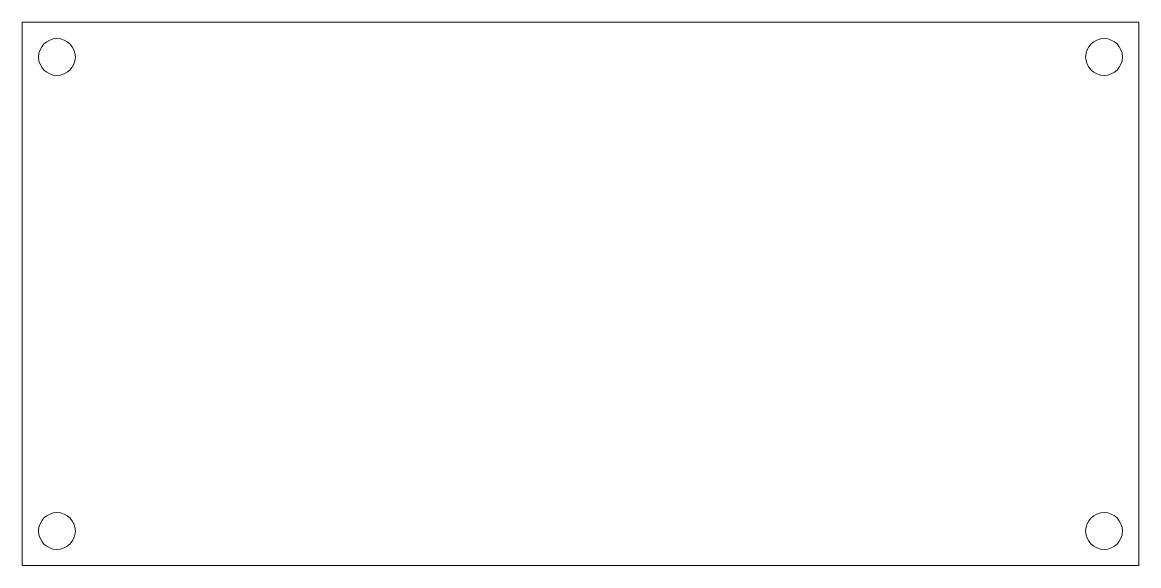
# Model space of a CAD drawing. Header units: inches. Extents: x 0 to 3.22, y 0 to 1.57.
import ezdxf

# ---------------------------------------------------------------- set-up
doc = ezdxf.new("R2010")
doc.units = ezdxf.units.IN
doc.header["$MEASUREMENT"] = 0

msp = doc.modelspace()

# ---------------------------------------------------------------- linework, layer by layer
at = {"color": 7, "linetype": 'Continuous', "lineweight": 15}
for p, q in [((3.2235, 1.5676), (0, 1.5676)), ((0, 1.5676), (0, 0)), ((3.2235, 0), (3.2235, 1.5676)), ((0, 0), (3.2235, 0))]:
    msp.add_line(p, q, dxfattribs=at)
for centre in [(0.1, 1.4676), (3.1235, 1.4676), (0.1, 0.1), (3.1235, 0.1)]:
    msp.add_circle(centre, 0.0531, dxfattribs=at)

doc.saveas('drawing.dxf')
